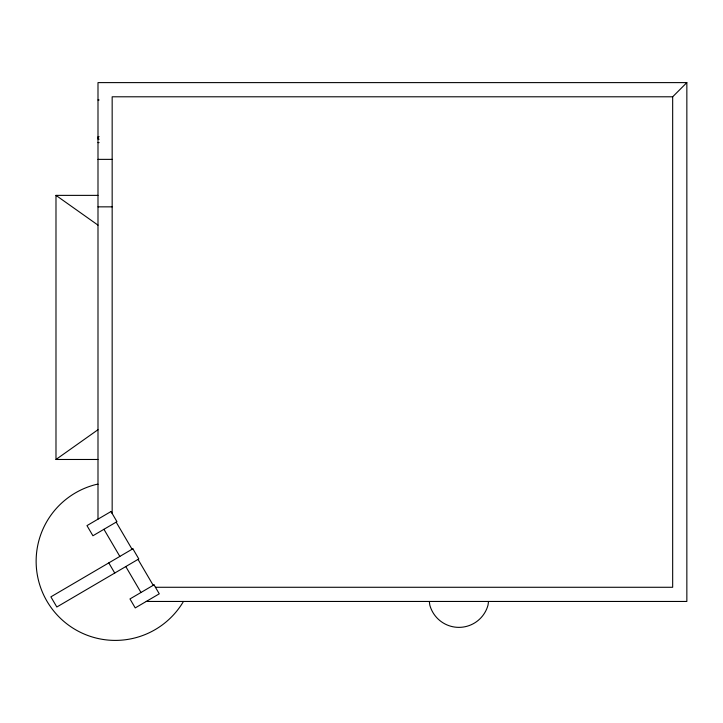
<?xml version="1.0" encoding="UTF-8"?>
<svg xmlns="http://www.w3.org/2000/svg" width="723" height="723" viewBox="0 0 723 723"><rect width="100%" height="100%" fill="white"/><g stroke="black" fill="none" stroke-linecap="round" stroke-linejoin="round"><path stroke-width="1.08" d="M488.513 601.455L488.043 605.024A30.158 30.158 0 0 1 429.787 605.024L429.317 601.455M183.344 601.455L183.046 602.142A79.141 79.141 0 0 1 51.577 608.224A79.141 79.141 0 0 1 96.258 484.437L97.994 484.247M112.164 513.502L112.164 96.792L672.67 96.792L686.85 82.612L686.85 601.455L146.245 601.455M97.994 195.373L55.987 195.373L55.987 459.476L97.994 429.715M686.85 82.612L97.994 82.612L97.994 519.159M97.994 99.973L99.105 99.973M99.105 136.71L98.102 136.71L98.102 139.187L99.105 139.187M97.994 142.594L99.105 142.594M97.994 159.367L112.164 159.367M97.994 206.85L112.164 206.85M55.987 459.476L97.994 459.476M155.427 587.275L672.67 587.275L672.67 96.792M55.987 195.373L97.994 225.133M116.168 522.133L132.065 549.245M138.021 559.394L153.213 585.314M103.94 529.299L119.837 556.421M125.793 566.57L140.985 592.48M108.793 562.901L114.74 573.05M111.008 511.523L86.968 525.621L92.915 535.761L116.954 521.672L111.008 511.523M132.86 548.784L50.881 596.855L56.828 607.004L138.807 558.933L132.86 548.784M154.008 584.853L129.968 598.942L135.228 607.916L159.268 593.818L154.008 584.853"/></g></svg>
